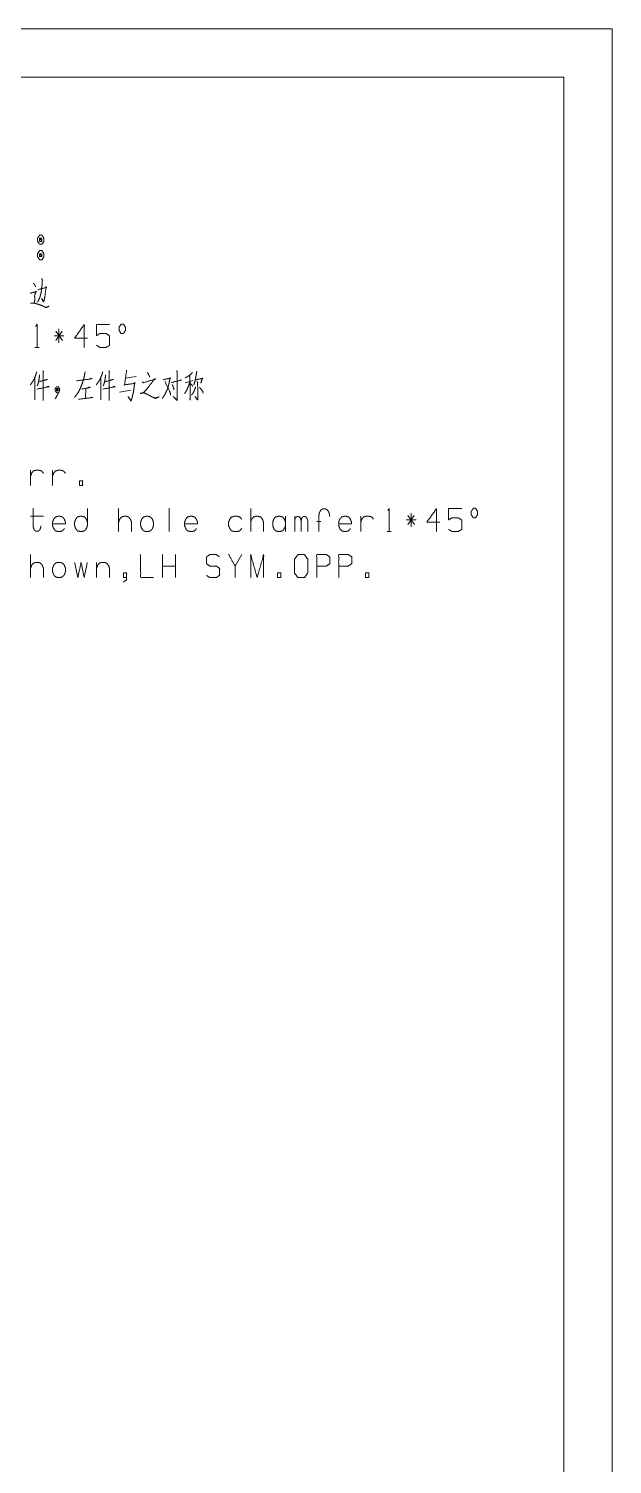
# Model space of a CAD drawing. Header units: millimetres. Extents: x 0 to 420, y 0 to 297.
# Drawn here: x 359.6 to 420, y 148.5 to 297 of the extents above; entities that cross this region are included whole.
import ezdxf

# ---------------------------------------------------------------- set-up
doc = ezdxf.new("R2010")
doc.units = ezdxf.units.MM
doc.layers.add('1', color=7, linetype='Continuous', true_color=0xffffff)

msp = doc.modelspace()

# ---------------------------------------------------------------- linework, layer by layer
at = {"layer": '1', "color": 132, "linetype": 'Continuous', "lineweight": 18}
for p, q in [((420, 297), (0, 297)), ((420, 0), (420, 297)), ((415, 292), (25, 292)), ((415, 5), (415, 292))]:
    msp.add_line(p, q, dxfattribs=at)
at = {"layer": '1', "color": 95, "linetype": 'Continuous', "lineweight": 18}
for p, q in [((362.76, 264.51), (362.76, 265.94)), ((363.28, 265.24), (362.27, 265.24)), ((362.45, 265.71), (363.12, 264.76)), ((363.1, 265.71), (362.45, 264.76)), ((360.29, 264.04), (360.72, 264.04)), ((370.74, 261.02), (369.65, 260.85)), ((375.82, 260.37), (376.64, 260.6)), ((365.54, 259.77), (365.52, 258.75)), ((369.03, 259.4), (370.21, 259.6)), ((359.83, 249.75), (359.83, 251.32)), ((362.11, 249.75), (362.11, 251.32)), ((359.83, 246.56), (361.16, 246.56)), ((368.94, 244.99), (368.94, 247.36)), ((374.16, 247.39), (374.16, 244.99)), ((382.6, 244.99), (382.6, 247.36)), ((386.2, 244.99), (386.2, 246.56)), ((387.15, 244.99), (387.15, 246.56)), ((393.98, 244.99), (393.98, 246.56)), ((398.87, 246.66), (399.54, 245.71)), ((399.52, 246.66), (398.87, 245.71)), ((399.19, 245.46), (399.19, 246.89)), ((389.85, 246.04), (389.43, 246.04)), ((399.7, 246.19), (398.69, 246.19)), ((396.72, 244.99), (397.14, 244.99)), ((359.83, 240.22), (359.83, 242.6)), ((373.49, 240.22), (373.49, 242.6)), ((374.84, 240.22), (374.84, 242.6)), ((381.67, 242.6), (380.99, 241.42)), ((366.66, 241.8), (366.66, 240.22)), ((374.84, 241.42), (373.49, 241.42))]:
    msp.add_line(p, q, dxfattribs=at)
for points, knots in [([(361.01, 275.64), (360.77, 275.64), (360.56, 275.34), (360.56, 275), (360.77, 274.7), (361.01, 274.7), (361.22, 275), (361.22, 275.34), (361.01, 275.64)], [0, 0, 0.091011, 0.231141, 0.359861, 0.499991, 0.591002, 0.731141, 0.859861, 1, 1]), ([(360.77, 275), (361.01, 275), (360.77, 275.34), (360.77, 275)], [0, 0, 0.241169, 0.658908, 1, 1]), ([(361.01, 275), (361.01, 275.34), (360.77, 275.34)], [0, 0, 0.585806, 1, 1]), ([(361.22, 273.72), (361.01, 274.06), (360.77, 274.06), (360.56, 273.72), (360.56, 273.42), (360.77, 273.09), (361.01, 273.09), (361.22, 273.42), (361.22, 273.72)], [0, 0, 0.1492, 0.238515, 0.387707, 0.5, 0.649192, 0.738507, 0.887707, 1, 1]), ([(361.01, 273.72), (360.77, 273.72), (361.01, 273.42), (361.01, 273.72)], [0, 0, 0.258816, 0.674596, 1, 1]), ([(360.77, 273.72), (360.77, 273.42), (361.01, 273.42)], [0, 0, 0.556988, 1, 1]), ([(360.12, 270.67), (360.21, 270.6), (360.29, 270.45), (360.35, 270.3)], [0, 0, 0.258086, 0.645744, 1, 1]), ([(361, 271.15), (361.07, 270.97), (361.05, 270.92), (361.02, 270.47), (360.98, 270.2), (360.97, 269.97), (360.93, 269.72), (360.86, 269.47), (360.81, 269.27), (360.74, 269.07), (360.65, 268.9), (360.54, 268.7)], [0, 0, 0.074031, 0.094824, 0.271853, 0.38058, 0.469099, 0.568113, 0.669997, 0.751142, 0.834341, 0.91122, 1, 1]), ([(360.59, 270), (361.5, 270.25), (361.44, 270.32), (361.41, 270.12), (361.42, 270.15), (361.32, 269.35), (361.27, 269.07), (361.23, 268.87), (361.19, 268.8), (361.16, 268.75), (360.98, 269.1), (361.18, 268.8)], [0, 0, 0.271543, 0.298211, 0.357168, 0.366054, 0.60031, 0.681605, 0.740556, 0.764632, 0.782407, 0.896225, 1, 1]), ([(359.8, 269.65), (359.82, 269.65), (360.45, 269.8), (360.4, 269.87), (360.24, 269.35), (360.24, 269.3), (360.29, 269.12), (360.29, 269.02), (360.21, 268.62)], [0, 0, 0.008593, 0.32682, 0.37154, 0.638572, 0.662911, 0.75192, 0.800599, 1, 1]), ([(359.83, 268.62), (360.06, 268.62), (360.28, 268.6), (360.45, 268.55), (360.66, 268.47), (360.91, 268.4), (361.14, 268.3), (361.34, 268.2), (361.44, 268.15), (361.74, 268.3), (361.71, 268.27), (361.44, 268.17), (361.28, 268.22)], [0, 0, 0.090955, 0.175486, 0.248207, 0.337251, 0.439612, 0.538808, 0.625351, 0.671758, 0.804692, 0.821827, 0.933991, 1, 1]), ([(360.36, 266.21), (360.51, 266.41), (360.51, 264.04)], [0, 0, 0.093489, 1, 1]), ([(365.73, 264.99), (364.39, 264.99), (365.39, 266.41), (365.39, 264.04)], [0, 0, 0.245868, 0.565295, 1, 1]), ([(366.65, 264.26), (366.98, 264.04), (367.67, 264.04), (368.01, 264.26), (368.01, 265.21), (367.67, 265.46), (366.98, 265.46), (366.65, 265.24), (366.65, 266.41), (368.01, 266.41)], [0, 0, 0.062226, 0.168341, 0.230572, 0.376815, 0.441269, 0.547383, 0.609609, 0.790489, 1, 1]), ([(369.21, 265.46), (369.43, 265.46), (369.65, 265.79), (369.65, 266.11), (369.43, 266.44), (369.21, 266.44), (368.98, 266.11), (368.98, 265.79), (369.21, 265.46)], [0, 0, 0.08568, 0.230398, 0.351588, 0.4963, 0.58198, 0.730392, 0.851582, 1, 1]), ([(360.47, 261.52), (360.38, 261.2), (360.26, 260.9), (360.12, 260.62), (359.98, 260.4), (359.8, 260.15)], [0, 0, 0.218353, 0.428738, 0.629223, 0.801504, 1, 1]), ([(361.11, 261.62), (361.16, 261.52), (361.12, 261.57), (361.14, 258.57), (361.12, 258.8), (361.14, 259.17)], [0, 0, 0.029977, 0.046195, 0.840789, 0.900566, 1, 1]), ([(365.47, 261.52), (365.43, 261.25), (365.34, 260.8), (365.2, 260.37), (365.01, 259.85), (364.76, 259.37), (364.56, 259.1), (364.37, 258.85)], [0, 0, 0.094542, 0.250916, 0.403645, 0.594539, 0.777172, 0.892012, 1, 1]), ([(367.3, 261.52), (367.21, 261.2), (367.09, 260.9), (366.95, 260.62), (366.8, 260.4), (366.63, 260.15)], [0, 0, 0.21836, 0.428736, 0.629221, 0.801503, 1, 1]), ([(367.94, 261.62), (367.99, 261.52), (367.95, 261.57), (367.97, 258.57), (367.95, 258.8), (367.97, 259.17)], [0, 0, 0.029977, 0.046195, 0.840789, 0.900566, 1, 1]), ([(369.75, 261.67), (369.74, 261.5), (369.56, 260.2), (369.52, 260.12), (369.51, 260.17), (370.6, 260.3), (370.65, 260.35), (370.6, 260.4), (370.53, 259.82), (370.44, 259.27), (370.35, 258.87), (370.28, 258.65), (370.21, 258.5), (369.91, 258.95), (370.23, 258.52)], [0, 0, 0.02985, 0.252509, 0.266579, 0.275579, 0.462764, 0.475135, 0.487506, 0.585829, 0.680371, 0.749894, 0.78992, 0.818064, 0.909898, 1, 1]), ([(371.94, 261.45), (372.06, 261.17), (372.14, 261.05), (372.15, 260.95)], [0, 0, 0.551552, 0.814251, 1, 1]), ([(374.96, 261.65), (375, 261.37), (375, 259.47), (375.01, 258.85), (375, 258.6), (374.98, 258.55), (374.59, 258.95), (374.98, 258.6)], [0, 0, 0.066217, 0.519977, 0.6693, 0.729157, 0.741821, 0.875053, 1, 1]), ([(376.56, 261.47), (376.53, 261.37), (376.3, 261.17), (376.05, 261), (375.84, 260.9)], [0, 0, 0.111855, 0.433093, 0.7527, 1, 1]), ([(377.02, 261.57), (377.01, 261.45), (376.92, 260.92), (376.85, 260.57), (376.72, 260.15)], [0, 0, 0.086574, 0.45163, 0.69647, 1, 1]), ([(360.26, 260.82), (360.28, 259.32), (360.28, 258.6), (360.26, 258.75), (360.28, 259.02)], [0, 0, 0.565712, 0.83912, 0.89608, 1, 1]), ([(360.49, 259.72), (361.74, 259.97), (361.65, 260), (361.5, 259.92)], [0, 0, 0.826993, 0.886358, 1, 1]), ([(360.77, 261.2), (360.72, 260.8), (360.65, 260.45), (360.58, 260.2), (360.52, 260.05)], [0, 0, 0.342095, 0.644841, 0.865103, 1, 1]), ([(360.77, 260.5), (361.58, 260.72), (361.5, 260.72), (361.35, 260.65)], [0, 0, 0.772512, 0.853411, 1, 1]), ([(362.68, 259.35), (362.53, 259.35), (362.38, 259.55), (362.38, 259.77), (362.53, 259.97), (362.68, 259.97), (362.84, 259.77), (362.84, 259.55), (362.38, 258.7)], [0, 0, 0.057357, 0.160985, 0.252235, 0.355869, 0.413226, 0.51687, 0.608121, 1, 1]), ([(364.6, 260.57), (366.21, 260.8), (366.12, 260.82), (365.94, 260.75)], [0, 0, 0.851231, 0.899374, 1, 1]), ([(365.13, 259.72), (366.01, 259.9), (365.92, 259.92), (365.8, 259.87)], [0, 0, 0.799944, 0.881502, 1, 1]), ([(367.09, 260.82), (367.11, 259.32), (367.11, 258.6), (367.09, 258.75), (367.11, 259.02)], [0, 0, 0.565712, 0.83912, 0.89608, 1, 1]), ([(367.32, 259.72), (368.57, 259.97), (368.48, 260), (368.32, 259.92)], [0, 0, 0.826973, 0.886337, 1, 1]), ([(367.6, 261.2), (367.55, 260.8), (367.48, 260.45), (367.41, 260.2), (367.35, 260.05)], [0, 0, 0.342096, 0.644851, 0.865114, 1, 1]), ([(367.6, 260.5), (368.41, 260.72), (368.32, 260.72), (368.18, 260.65)], [0, 0, 0.772508, 0.853446, 1, 1]), ([(371.38, 260.47), (371.5, 260.37), (371.53, 260.4), (372.75, 260.75), (372.7, 260.82), (371.92, 259.8), (371.91, 259.8), (371.5, 259.32), (371.34, 259.32), (371.18, 259.27), (371.34, 259.3), (371.48, 259.32), (371.59, 259.32), (371.92, 259.17), (371.96, 259.15), (372.31, 258.97), (372.65, 258.8), (372.74, 258.75), (373.13, 258.92), (372.74, 258.8), (372.58, 258.85)], [0, 0, 0.02441, 0.03106, 0.225767, 0.239863, 0.437309, 0.440018, 0.535966, 0.560372, 0.585962, 0.610674, 0.632707, 0.64898, 0.70542, 0.71207, 0.772597, 0.830714, 0.846292, 0.91173, 0.97441, 1, 1]), ([(373.55, 260.7), (374.32, 260.85), (374.27, 260.92), (374.22, 260.62), (374.15, 260.32), (374.08, 260), (373.93, 259.6), (373.78, 259.27), (373.76, 259.22), (373.62, 259), (373.44, 258.75)], [0, 0, 0.244427, 0.272774, 0.366786, 0.461909, 0.564551, 0.695476, 0.807143, 0.823507, 0.90552, 1, 1]), ([(373.72, 260.52), (374.2, 259.55), (374.29, 259.27), (374.31, 259.1)], [0, 0, 0.700222, 0.886547, 1, 1]), ([(374.36, 260.42), (374.41, 260.4), (375.44, 260.65), (375.37, 260.67), (375.3, 260.62)], [0, 0, 0.045973, 0.873311, 0.932107, 1, 1]), ([(374.48, 260.2), (374.64, 259.82), (374.66, 259.65)], [0, 0, 0.698433, 1, 1]), ([(376.32, 260.47), (376.21, 260.15), (376.09, 259.87), (375.98, 259.6), (375.88, 259.45), (375.75, 259.25)], [0, 0, 0.251917, 0.47413, 0.691319, 0.826692, 1, 1]), ([(376.32, 261.1), (376.33, 259.12), (376.35, 258.57), (376.32, 258.67), (376.33, 258.9)], [0, 0, 0.691281, 0.883884, 0.921007, 1, 1]), ([(376.33, 260.3), (376.56, 260.1), (376.62, 260)], [0, 0, 0.729077, 1, 1]), ([(376.9, 259.97), (376.88, 259.85), (376.69, 259.4), (376.49, 259.1)], [0, 0, 0.129618, 0.632933, 1, 1]), ([(377.06, 260.5), (377.15, 260.37), (377.11, 260.4), (377.13, 259.07), (377.13, 258.75), (377.11, 258.57), (376.83, 258.97), (377.11, 258.62)], [0, 0, 0.05168, 0.066297, 0.513632, 0.623347, 0.682723, 0.848096, 1, 1]), ([(376.88, 260.67), (377.68, 260.85), (377.61, 260.87), (377.45, 260.32)], [0, 0, 0.557069, 0.608358, 1, 1]), ([(377.31, 259.9), (377.63, 259.5), (377.68, 259.3)], [0, 0, 0.711854, 1, 1]), ([(362.68, 259.55), (362.68, 259.77), (362.53, 259.77)], [0, 0, 0.614035, 1, 1]), ([(362.53, 259.55), (362.68, 259.55), (362.53, 259.77), (362.53, 259.55)], [0, 0, 0.223714, 0.644092, 1, 1]), ([(364.78, 258.67), (366.28, 258.85), (366.19, 258.87), (366.03, 258.8)], [0, 0, 0.849616, 0.90121, 1, 1]), ([(359.83, 250.72), (359.94, 251.02), (360.13, 251.25), (360.38, 251.32), (360.72, 251.32), (360.97, 251.25), (361.16, 251.02)], [0, 0, 0.180185, 0.348582, 0.495019, 0.685189, 0.831603, 1, 1]), ([(362.11, 250.72), (362.22, 251.02), (362.41, 251.25), (362.66, 251.32), (362.99, 251.32), (363.24, 251.25), (363.44, 251.02)], [0, 0, 0.180191, 0.348587, 0.495, 0.685169, 0.831604, 1, 1]), ([(364.88, 249.75), (365.22, 249.75), (365.22, 250.22), (364.88, 250.22), (364.88, 249.75)], [0, 0, 0.207082, 0.5, 0.707082, 1, 1]), ([(360.91, 245.56), (360.82, 245.21), (360.63, 245.01), (360.38, 245.01), (360.17, 245.21), (360.1, 245.56), (360.1, 247.39)], [0, 0, 0.107411, 0.1904, 0.264018, 0.350759, 0.457003, 1, 1]), ([(363.33, 245.29), (363.14, 245.06), (362.89, 244.99), (362.66, 244.99), (362.41, 245.06), (362.22, 245.29), (362.11, 245.61), (362.11, 245.96), (362.22, 246.26), (362.41, 246.49), (362.66, 246.56), (362.89, 246.56), (363.14, 246.49), (363.33, 246.26), (363.44, 245.96), (363.44, 245.79), (362.11, 245.79)], [0, 0, 0.053947, 0.100859, 0.142544, 0.189449, 0.243396, 0.305418, 0.368913, 0.426639, 0.480586, 0.527491, 0.569176, 0.616088, 0.670035, 0.727759, 0.759506, 1, 1]), ([(365.71, 247.36), (365.71, 245.61), (365.61, 245.29), (365.41, 245.06), (365.16, 244.99), (364.93, 244.99), (364.69, 245.06), (364.49, 245.29), (364.39, 245.61), (364.39, 245.96), (364.49, 246.26), (364.69, 246.49), (364.93, 246.56), (365.16, 246.56), (365.41, 246.49), (365.61, 246.26), (365.71, 245.96)], [0, 0, 0.286725, 0.342739, 0.39146, 0.433822, 0.471469, 0.513837, 0.562558, 0.61857, 0.675915, 0.728047, 0.776768, 0.819136, 0.856783, 0.899144, 0.947866, 1, 1]), ([(368.94, 245.96), (369.05, 246.26), (369.24, 246.49), (369.49, 246.56), (369.72, 246.56), (369.97, 246.49), (370.16, 246.26), (370.27, 245.96), (370.27, 244.99)], [0, 0, 0.107747, 0.208444, 0.296011, 0.373819, 0.461386, 0.562083, 0.66983, 1, 1]), ([(371.32, 245.29), (371.52, 245.06), (371.76, 244.99), (371.99, 244.99), (372.24, 245.06), (372.44, 245.29), (372.54, 245.61), (372.54, 245.96), (372.44, 246.26), (372.24, 246.49), (371.99, 246.56), (371.76, 246.56), (371.52, 246.49), (371.32, 246.26), (371.22, 245.96), (371.22, 245.61), (371.32, 245.29)], [0, 0, 0.063224, 0.118203, 0.167056, 0.222027, 0.285251, 0.357937, 0.43235, 0.5, 0.563224, 0.618195, 0.667048, 0.722027, 0.785251, 0.852901, 0.927315, 1, 1]), ([(376.99, 245.29), (376.79, 245.06), (376.55, 244.99), (376.32, 244.99), (376.07, 245.06), (375.88, 245.29), (375.77, 245.61), (375.77, 245.96), (375.88, 246.26), (376.07, 246.49), (376.32, 246.56), (376.55, 246.56), (376.79, 246.49), (376.99, 246.26), (377.1, 245.96), (377.1, 245.79), (375.77, 245.79)], [0, 0, 0.053947, 0.100852, 0.142537, 0.189449, 0.243397, 0.305417, 0.368912, 0.426635, 0.480583, 0.527495, 0.56918, 0.616085, 0.670032, 0.727758, 0.759505, 1, 1]), ([(381.67, 245.29), (381.47, 245.06), (381.22, 244.99), (380.87, 244.99), (380.62, 245.06), (380.43, 245.29), (380.32, 245.61), (380.32, 245.96), (380.43, 246.26), (380.62, 246.49), (380.87, 246.56), (381.22, 246.56), (381.47, 246.49), (381.67, 246.26)], [0, 0, 0.075458, 0.141067, 0.230771, 0.29639, 0.371848, 0.458598, 0.547411, 0.628152, 0.70361, 0.769229, 0.858933, 0.924542, 1, 1]), ([(382.6, 245.96), (382.7, 246.26), (382.9, 246.49), (383.15, 246.56), (383.38, 246.56), (383.62, 246.49), (383.82, 246.26), (383.92, 245.96), (383.92, 244.99)], [0, 0, 0.107748, 0.208447, 0.296015, 0.373824, 0.461378, 0.562077, 0.669826, 1, 1]), ([(386.2, 245.96), (386.09, 246.26), (385.9, 246.49), (385.65, 246.56), (385.42, 246.56), (385.18, 246.49), (384.98, 246.26), (384.88, 245.96), (384.88, 245.61), (384.98, 245.29), (385.18, 245.06), (385.42, 244.99), (385.65, 244.99), (385.9, 245.06), (386.09, 245.29), (386.2, 245.61)], [0, 0, 0.073088, 0.141395, 0.200794, 0.253574, 0.312964, 0.381271, 0.454362, 0.534758, 0.613289, 0.681596, 0.740986, 0.793766, 0.853165, 0.921472, 1, 1]), ([(387.15, 246.09), (387.2, 246.36), (387.38, 246.54), (387.58, 246.54), (387.75, 246.36), (387.82, 246.09), (387.82, 244.99)], [0, 0, 0.118881, 0.224452, 0.306981, 0.412552, 0.533082, 1, 1]), ([(387.82, 246.09), (387.88, 246.36), (388.05, 246.54), (388.27, 246.54), (388.42, 246.36), (388.5, 246.09), (388.5, 244.99)], [0, 0, 0.118603, 0.223944, 0.313758, 0.413912, 0.534159, 1, 1]), ([(389.64, 244.99), (389.64, 246.56), (389.69, 246.91), (389.85, 247.19), (390.06, 247.34), (390.33, 247.34), (390.56, 247.19), (390.72, 246.91), (390.77, 246.56)], [0, 0, 0.423654, 0.518872, 0.604328, 0.674202, 0.745515, 0.819326, 0.904782, 1, 1]), ([(392.92, 245.29), (392.73, 245.06), (392.48, 244.99), (392.25, 244.99), (392.01, 245.06), (391.81, 245.29), (391.7, 245.61), (391.7, 245.96), (391.81, 246.26), (392.01, 246.49), (392.25, 246.56), (392.48, 246.56), (392.73, 246.49), (392.92, 246.26), (393.03, 245.96), (393.03, 245.79), (391.7, 245.79)], [0, 0, 0.053947, 0.100858, 0.142543, 0.189454, 0.243401, 0.30542, 0.368914, 0.426637, 0.480584, 0.527496, 0.56918, 0.616092, 0.670038, 0.727761, 0.759508, 1, 1]), ([(393.98, 245.96), (394.09, 246.26), (394.28, 246.49), (394.53, 246.56), (394.86, 246.56), (395.11, 246.49), (395.31, 246.26)], [0, 0, 0.180185, 0.348582, 0.495019, 0.685189, 0.831603, 1, 1]), ([(396.79, 247.16), (396.93, 247.36), (396.93, 244.99)], [0, 0, 0.093489, 1, 1]), ([(402.15, 245.94), (400.81, 245.94), (401.82, 247.36), (401.82, 244.99)], [0, 0, 0.245869, 0.565293, 1, 1]), ([(403.07, 245.21), (403.41, 244.99), (404.09, 244.99), (404.43, 245.21), (404.43, 246.16), (404.09, 246.41), (403.41, 246.41), (403.07, 246.19), (403.07, 247.36), (404.43, 247.36)], [0, 0, 0.062227, 0.168343, 0.23057, 0.376816, 0.441266, 0.547382, 0.609609, 0.790491, 1, 1]), ([(405.63, 246.41), (405.86, 246.41), (406.07, 246.74), (406.07, 247.06), (405.86, 247.39), (405.63, 247.39), (405.4, 247.06), (405.4, 246.74), (405.63, 246.41)], [0, 0, 0.085681, 0.230394, 0.351585, 0.496291, 0.581973, 0.730387, 0.851579, 1, 1]), ([(371.22, 242.6), (371.22, 240.22), (372.56, 240.22)], [0, 0, 0.638734, 1, 1]), ([(378.03, 240.45), (378.36, 240.22), (379.05, 240.22), (379.39, 240.47), (379.39, 241.17), (379.05, 241.42), (378.38, 241.42), (378.03, 241.65), (378.03, 242.37), (378.38, 242.6), (379.05, 242.6), (379.39, 242.37)], [0, 0, 0.068034, 0.184052, 0.254521, 0.372334, 0.442803, 0.555843, 0.626371, 0.748393, 0.818921, 0.931961, 1, 1]), ([(380.99, 240.22), (380.99, 241.42), (380.32, 242.6)], [0, 0, 0.469959, 1, 1]), ([(382.6, 240.22), (382.6, 242.6), (383.27, 240.22), (383.94, 242.6), (383.94, 240.22)], [0, 0, 0.245192, 0.499999, 0.754808, 1, 1]), ([(387.49, 240.22), (388.16, 240.22), (388.5, 240.7), (388.5, 242.12), (388.16, 242.6), (387.49, 242.6), (387.13, 242.12), (387.13, 240.7), (387.49, 240.22)], [0, 0, 0.102686, 0.191621, 0.409479, 0.498411, 0.601097, 0.691619, 0.909476, 1, 1]), ([(389.43, 240.22), (389.43, 242.6), (390.44, 242.6), (390.77, 242.37), (390.77, 241.65), (390.42, 241.42), (389.43, 241.42)], [0, 0, 0.401148, 0.571308, 0.639589, 0.762044, 0.832821, 1, 1]), ([(391.7, 240.22), (391.7, 242.6), (392.71, 242.6), (393.05, 242.37), (393.05, 241.65), (392.69, 241.42), (391.7, 241.42)], [0, 0, 0.401147, 0.571315, 0.639589, 0.762044, 0.832821, 1, 1]), ([(359.83, 241.2), (359.94, 241.5), (360.13, 241.72), (360.38, 241.8), (360.61, 241.8), (360.86, 241.72), (361.05, 241.5), (361.16, 241.2), (361.16, 240.22)], [0, 0, 0.107748, 0.208447, 0.296015, 0.373824, 0.461378, 0.562077, 0.669826, 1, 1]), ([(362.22, 240.52), (362.41, 240.3), (362.66, 240.22), (362.89, 240.22), (363.14, 240.3), (363.33, 240.52), (363.44, 240.85), (363.44, 241.2), (363.33, 241.5), (363.14, 241.72), (362.89, 241.8), (362.66, 241.8), (362.41, 241.72), (362.22, 241.5), (362.11, 241.2), (362.11, 240.85), (362.22, 240.52)], [0, 0, 0.063224, 0.118194, 0.167047, 0.222026, 0.28525, 0.357935, 0.432348, 0.499997, 0.563221, 0.6182, 0.667053, 0.722023, 0.785247, 0.852899, 0.927312, 1, 1]), ([(364.39, 241.8), (364.72, 240.22), (365.06, 241.8), (365.38, 240.22), (365.71, 241.8)], [0, 0, 0.250139, 0.500279, 0.74986, 1, 1]), ([(366.66, 241.2), (366.77, 241.5), (366.96, 241.72), (367.21, 241.8), (367.44, 241.8), (367.69, 241.72), (367.88, 241.5), (367.99, 241.2), (367.99, 240.22)], [0, 0, 0.107748, 0.208447, 0.296001, 0.373811, 0.461378, 0.562077, 0.669826, 1, 1]), ([(369.77, 240.22), (369.43, 240.22), (369.43, 240.7), (369.77, 240.7), (369.77, 240), (369.43, 239.75)], [0, 0, 0.148254, 0.357933, 0.506187, 0.815185, 1, 1]), ([(385.37, 240.22), (385.71, 240.22), (385.71, 240.7), (385.37, 240.7), (385.37, 240.22)], [0, 0, 0.207082, 0.5, 0.707082, 1, 1]), ([(394.48, 240.22), (394.81, 240.22), (394.81, 240.7), (394.48, 240.7), (394.48, 240.22)], [0, 0, 0.207082, 0.5, 0.707082, 1, 1])]:
    msp.add_open_spline(points, degree=1, knots=knots, dxfattribs=at)

doc.saveas('drawing.dxf')
